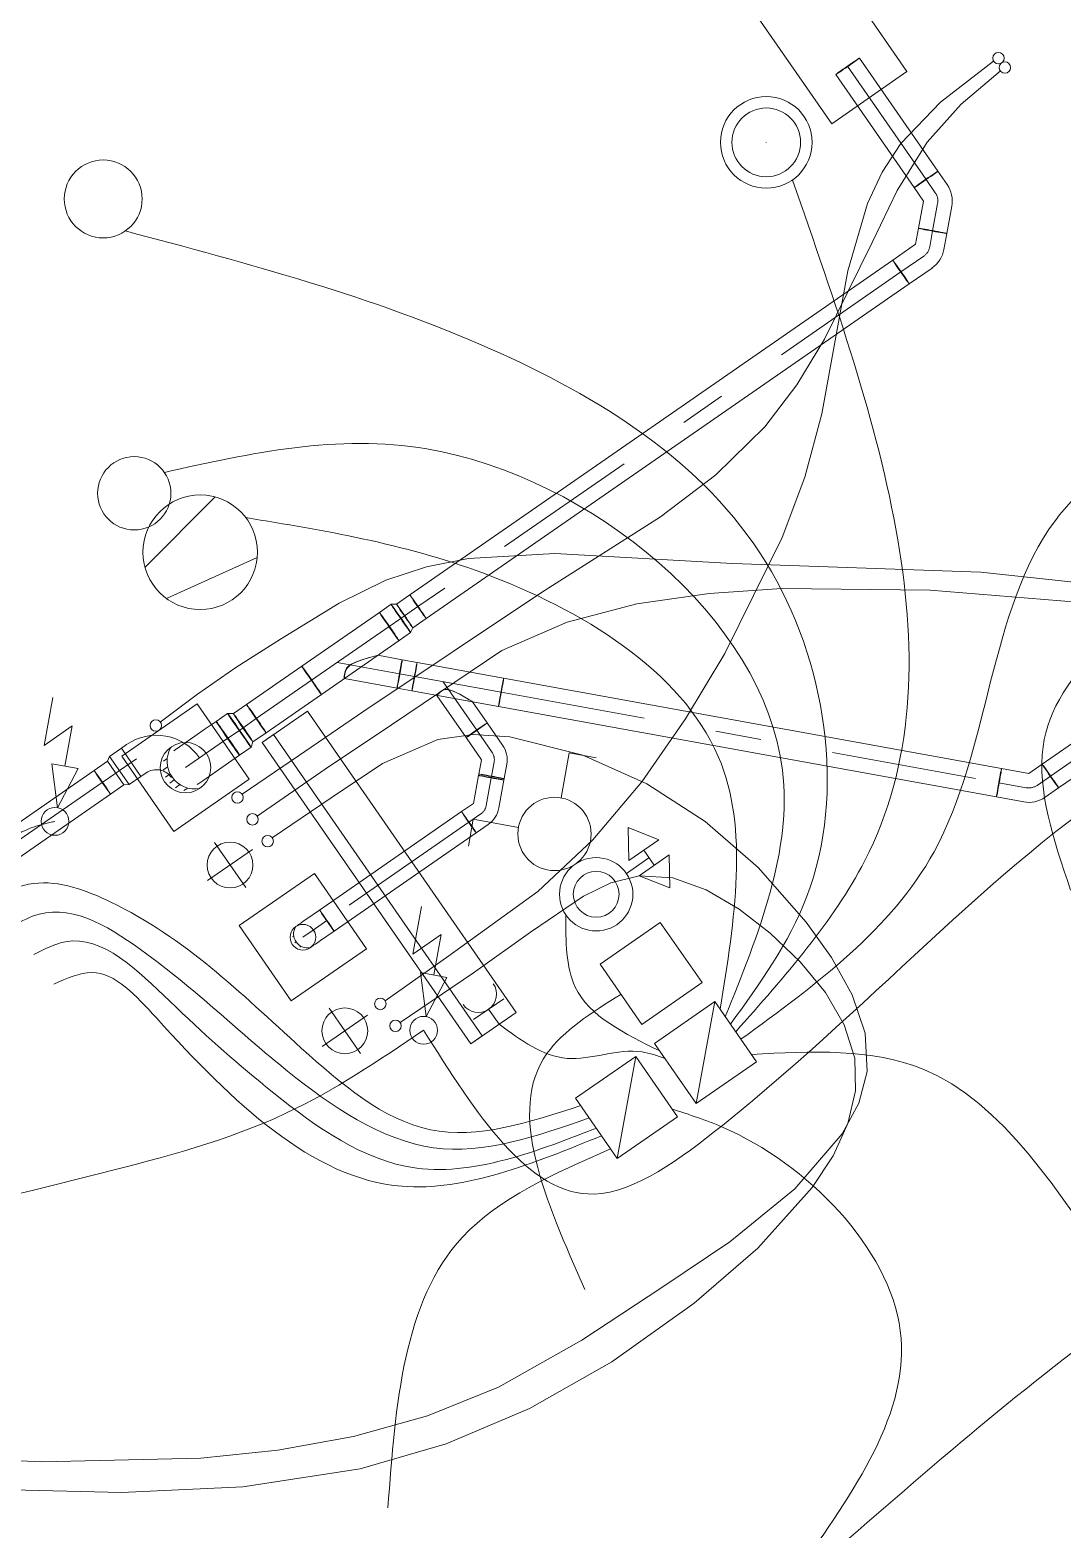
# Model space of a CAD drawing. Header units: metres. Extents: x 2747662.9 to 2747731.3, y 1250221.9 to 1250283.3.
# Drawn here: x 2747666.694 to 2747668.947, y 1250246.33 to 1250249.601 of the extents above; entities that cross this region are included whole.
import ezdxf

# ---------------------------------------------------------------- set-up
doc = ezdxf.new("R2010")
doc.units = ezdxf.units.M
doc.header["$MEASUREMENT"] = 0
for name, pattern in [('EL_Boden', [900, 600, -300]), ('EL_Hohldecke', [1500, 600, -300, 0, -300, 0, -300]), ('STRICHPUNKT2-A0PKIVIO00', [0.635, 0.3175, -0.15875, 0, -0.15875]), ('STRICHPUNKT2-A0PKIVIT00', [0.635, 0.3175, -0.15875, 0, -0.15875])]:
    doc.linetypes.add(name, pattern=pattern)
for name, color, linetype in [('___deckendurchbruch', 7, 'Continuous'), ('___elektro', 7, 'Continuous'), ('___sanitär', 7, 'Continuous')]:
    doc.layers.add(name, color=color, linetype=linetype)

msp = doc.modelspace()

# ---------------------------------------------------------------- linework, layer by layer
at = {"layer": '___deckendurchbruch', "color": 215, "linetype": 'STRICHPUNKT2-A0PKIVIT00', "lineweight": 0, "true_color": 0xa44f91}
for p, q in [((2747667.1651, 1250247.7292), (2747667.0967, 1250247.8279)), ((2747667.0816, 1250247.7444), (2747667.1802, 1250247.8127)), ((2747667.3321, 1250247.3827), (2747667.4308, 1250247.451)), ((2747667.4156, 1250247.3675), (2747667.3473, 1250247.4662))]:
    msp.add_line(p, q, dxfattribs=at)
at = {"layer": '___deckendurchbruch', "color": 215, "linetype": 'Continuous', "lineweight": 0, "true_color": 0xa44f91}
for centre in [(2747667.1309, 1250247.7785), (2747667.3814, 1250247.4168)]:
    msp.add_circle(centre, 0.05, dxfattribs=at)
at = {"layer": '___elektro', "color": 30, "linetype": 'Continuous', "lineweight": 0, "true_color": 0xff8d1c}
for p, q in [((2747668.2442, 1250249.4378), (2747668.2443, 1250249.4378)), ((2747668.3834, 1250249.4125), (2747668.3834, 1250249.4125)), ((2747668.3012, 1250249.3555), (2747668.3012, 1250249.3556)), ((2747666.8056, 1250249.3019), (2747666.8056, 1250249.3019)), ((2747668.219, 1250249.2986), (2747668.219, 1250249.2986)), ((2747668.219, 1250249.2986), (2747668.219, 1250249.2986)), ((2747666.9239, 1250249.2804), (2747666.9239, 1250249.2804)), ((2747668.3581, 1250249.2733), (2747668.3582, 1250249.2734)), ((2747666.7841, 1250249.1836), (2747666.7842, 1250249.1836)), ((2747666.9024, 1250249.1621), (2747666.9024, 1250249.1622)), ((2747666.9024, 1250249.1621), (2747666.9024, 1250249.1622)), ((2747666.9024, 1250249.1621), (2747666.9024, 1250249.1622)), ((2747666.8762, 1250248.6555), (2747666.8762, 1250248.6555)), ((2747666.9875, 1250248.6353), (2747666.9876, 1250248.6353)), ((2747667.0984, 1250248.5817), (2747666.9452, 1250248.4276)), ((2747666.9945, 1250248.5638), (2747666.9945, 1250248.5638)), ((2747666.856, 1250248.5442), (2747666.856, 1250248.5442)), ((2747666.9673, 1250248.524), (2747666.9674, 1250248.524)), ((2747667.1684, 1250248.5322), (2747667.1685, 1250248.5322)), ((2747667.1901, 1250248.4493), (2747666.992, 1250248.36)), ((2747666.9629, 1250248.3898), (2747666.963, 1250248.3899)), ((2747667.1368, 1250248.3583), (2747667.1369, 1250248.3583)), ((2747666.7249, 1250248.0397), (2747666.7439, 1250248.1441)), ((2747667.2625, 1250248.0886), (2747667.2625, 1250248.0887)), ((2747666.7866, 1250248.0824), (2747666.7249, 1250248.0397)), ((2747666.7706, 1250247.9944), (2747666.7866, 1250248.0824)), ((2747667.8532, 1250247.925), (2747667.8711, 1250248.0234)), ((2747667.8711, 1250248.0234), (2747667.9301, 1250248.0126)), ((2747666.7994, 1250247.9891), (2747666.7418, 1250247.9996)), ((2747666.7541, 1250247.9035), (2747666.7418, 1250247.9996)), ((2747666.7541, 1250247.9035), (2747666.7994, 1250247.9891)), ((2747667.7934, 1250247.912), (2747667.7934, 1250247.912)), ((2747667.9047, 1250247.8918), (2747667.9047, 1250247.8918)), ((2747666.7487, 1250247.8737), (2747666.7487, 1250247.8738)), ((2747667.6618, 1250247.8784), (2747667.6511, 1250247.8194)), ((2747667.7602, 1250247.8605), (2747667.6618, 1250247.8784)), ((2747667.9996, 1250247.8602), (2747668.0666, 1250247.8337)), ((2747667.9996, 1250247.8602), (2747668.0009, 1250247.7881)), ((2747668.0009, 1250247.7881), (2747668.0666, 1250247.8337)), ((2747667.7732, 1250247.8007), (2747667.7732, 1250247.8007)), ((2747668.0451, 1250247.7944), (2747667.9958, 1250247.7603)), ((2747668.0236, 1250247.7552), (2747668.0894, 1250247.8008)), ((2747668.0337, 1250247.8109), (2747668.0565, 1250247.778)), ((2747668.0907, 1250247.7287), (2747668.0894, 1250247.8008)), ((2747667.5275, 1250247.7856), (2747667.5275, 1250247.7856)), ((2747667.8845, 1250247.7805), (2747667.8845, 1250247.7805)), ((2747667.8845, 1250247.7805), (2747667.8845, 1250247.7805)), ((2747667.9958, 1250247.7603), (2747667.9958, 1250247.7603)), ((2747668.0907, 1250247.7287), (2747668.0236, 1250247.7552)), ((2747667.4288, 1250247.7173), (2747667.4288, 1250247.7173)), ((2747667.5296, 1250247.584), (2747667.5486, 1250247.6883)), ((2747667.8643, 1250247.6692), (2747667.8643, 1250247.6692)), ((2747668.0698, 1250247.6534), (2747667.9383, 1250247.5623)), ((2747667.9756, 1250247.649), (2747667.9756, 1250247.649)), ((2747668.1609, 1250247.5219), (2747668.0698, 1250247.6534)), ((2747667.5913, 1250247.6267), (2747667.5296, 1250247.584)), ((2747667.5753, 1250247.5386), (2747667.5913, 1250247.6267)), ((2747667.9547, 1250247.5737), (2747667.9548, 1250247.5737)), ((2747667.6041, 1250247.5334), (2747667.5465, 1250247.5438)), ((2747667.5588, 1250247.4478), (2747667.5465, 1250247.5438)), ((2747667.5588, 1250247.4478), (2747667.6041, 1250247.5334)), ((2747667.9383, 1250247.5623), (2747668.0294, 1250247.4308)), ((2747668.0294, 1250247.4308), (2747668.1609, 1250247.5219)), ((2747667.6623, 1250247.4411), (2747667.7281, 1250247.4866)), ((2747668.1889, 1250247.4804), (2747668.0574, 1250247.3893)), ((2747668.1889, 1250247.4804), (2747668.1485, 1250247.2578)), ((2747668.1725, 1250247.4691), (2747668.1725, 1250247.4691)), ((2747668.28, 1250247.3489), (2747668.1889, 1250247.4804)), ((2747667.6952, 1250247.4639), (2747667.718, 1250247.431)), ((2747667.6952, 1250247.4639), (2747667.6953, 1250247.4639)), ((2747668.1232, 1250247.4349), (2747668.1232, 1250247.4349)), ((2747668.1396, 1250247.4463), (2747668.1396, 1250247.4463)), ((2747668.156, 1250247.4577), (2747668.1561, 1250247.4577)), ((2747668.2003, 1250247.464), (2747668.2003, 1250247.464)), ((2747668.2117, 1250247.4476), (2747668.2117, 1250247.4476)), ((2747667.5534, 1250247.418), (2747667.5534, 1250247.418)), ((2747667.718, 1250247.431), (2747667.718, 1250247.431)), ((2747668.0903, 1250247.4121), (2747668.0903, 1250247.4121)), ((2747668.1067, 1250247.4235), (2747668.1068, 1250247.4235)), ((2747668.2231, 1250247.4311), (2747668.2231, 1250247.4311)), ((2747668.2345, 1250247.4147), (2747668.2345, 1250247.4147)), ((2747668.0574, 1250247.3893), (2747668.1485, 1250247.2578)), ((2747668.0688, 1250247.3729), (2747668.0688, 1250247.3729)), ((2747668.0738, 1250247.4007), (2747668.0739, 1250247.4008)), ((2747668.2459, 1250247.3982), (2747668.2459, 1250247.3983)), ((2747668.2572, 1250247.3818), (2747668.2573, 1250247.3818)), ((2747668.0163, 1250247.3609), (2747667.8848, 1250247.2698)), ((2747668.0163, 1250247.3609), (2747667.9759, 1250247.1382)), ((2747667.9834, 1250247.3381), (2747667.9834, 1250247.3381)), ((2747667.9998, 1250247.3495), (2747667.9999, 1250247.3495)), ((2747668.1074, 1250247.2293), (2747668.0163, 1250247.3609)), ((2747668.0277, 1250247.3444), (2747668.0277, 1250247.3445)), ((2747668.0802, 1250247.3565), (2747668.0802, 1250247.3565)), ((2747668.0916, 1250247.34), (2747668.0916, 1250247.34)), ((2747668.1485, 1250247.2578), (2747668.28, 1250247.3489)), ((2747668.2636, 1250247.3375), (2747668.2636, 1250247.3376)), ((2747668.2686, 1250247.3654), (2747668.2687, 1250247.3654)), ((2747667.9341, 1250247.3039), (2747667.9341, 1250247.304)), ((2747667.9505, 1250247.3153), (2747667.9506, 1250247.3153)), ((2747667.967, 1250247.3267), (2747667.967, 1250247.3267)), ((2747668.0391, 1250247.328), (2747668.0391, 1250247.328)), ((2747668.0505, 1250247.3115), (2747668.0505, 1250247.3116)), ((2747668.1029, 1250247.3236), (2747668.103, 1250247.3236)), ((2747668.1143, 1250247.3071), (2747668.1144, 1250247.3072)), ((2747668.2143, 1250247.3034), (2747668.2143, 1250247.3034)), ((2747668.2307, 1250247.3148), (2747668.2307, 1250247.3148)), ((2747668.2471, 1250247.3261), (2747668.2472, 1250247.3262)), ((2747667.9012, 1250247.2811), (2747667.9012, 1250247.2812)), ((2747667.9176, 1250247.2925), (2747667.9177, 1250247.2926)), ((2747668.0618, 1250247.2951), (2747668.0619, 1250247.2951)), ((2747668.0732, 1250247.2787), (2747668.0733, 1250247.2787)), ((2747668.1257, 1250247.2907), (2747668.1258, 1250247.2907)), ((2747668.1371, 1250247.2743), (2747668.1371, 1250247.2743)), ((2747668.1814, 1250247.2806), (2747668.1814, 1250247.2806)), ((2747668.1978, 1250247.292), (2747668.1979, 1250247.292)), ((2747667.8848, 1250247.2698), (2747667.9759, 1250247.1382)), ((2747667.8961, 1250247.2533), (2747667.8962, 1250247.2533)), ((2747668.0846, 1250247.2622), (2747668.0847, 1250247.2622)), ((2747668.096, 1250247.2458), (2747668.096, 1250247.2458)), ((2747668.1649, 1250247.2692), (2747668.165, 1250247.2692)), ((2747667.9075, 1250247.2369), (2747667.9076, 1250247.2369)), ((2747667.9189, 1250247.2204), (2747667.919, 1250247.2205)), ((2747667.9759, 1250247.1382), (2747668.1074, 1250247.2293)), ((2747668.0745, 1250247.2066), (2747668.0746, 1250247.2066)), ((2747668.091, 1250247.2179), (2747668.091, 1250247.218)), ((2747667.9303, 1250247.204), (2747667.9304, 1250247.204)), ((2747667.9417, 1250247.1876), (2747667.9417, 1250247.1876)), ((2747668.0252, 1250247.1724), (2747668.0252, 1250247.1724)), ((2747668.0416, 1250247.1838), (2747668.0417, 1250247.1838)), ((2747668.0581, 1250247.1952), (2747668.0581, 1250247.1952)), ((2747667.9531, 1250247.1711), (2747667.9531, 1250247.1711)), ((2747667.9645, 1250247.1547), (2747667.9645, 1250247.1547)), ((2747667.9923, 1250247.1496), (2747667.9923, 1250247.1496)), ((2747668.0087, 1250247.161), (2747668.0088, 1250247.161))]:
    msp.add_line(p, q, dxfattribs=at)
for points in [[(2747667.201, 1250248.0461), (2747667.6566, 1250247.3884), (2747667.7552, 1250247.4568), (2747667.2997, 1250248.1144)], [(2747667.201, 1250248.0461), (2747667.6566, 1250247.3884), (2747667.6812, 1250247.4055), (2747667.2257, 1250248.0632)]]:
    msp.add_lwpolyline(points, close=True, dxfattribs=at)
for centre, radius in [((2747668.3012, 1250249.3555), 0.1), ((2747668.3012, 1250249.3555), 0.075), ((2747666.854, 1250249.232), 0.085), ((2747666.9218, 1250248.5897), 0.08), ((2747667.0657, 1250248.461), 0.125), ((2747667.8389, 1250247.8463), 0.08), ((2747666.7487, 1250247.8737), 0.0303), ((2747667.93, 1250247.7147), 0.08), ((2747667.93, 1250247.7147), 0.05), ((2747667.5534, 1250247.418), 0.0303)]:
    msp.add_circle(centre, radius, dxfattribs=at)
msp.add_arc((2747667.6725, 1250247.4967), 0.04, 214.7099, 34.7099, dxfattribs=at)
for points, knots in [([(2747668.3806, 1250246.2203), (2747668.5955, 1250246.4091), (2747668.8105, 1250246.5978), (2747669.033, 1250246.7631), (2747669.398, 1250247.0341), (2747669.7835, 1250247.2421), (2747670.2443, 1250247.4487), (2747670.6921, 1250247.6494), (2747671.2111, 1250247.8488), (2747671.3268, 1250248.2593), (2747671.3658, 1250248.3981), (2747671.3588, 1250248.561), (2747671.3346, 1250248.7164), (2747671.266, 1250249.1564), (2747671.0594, 1250249.5369), (2747670.8529, 1250249.9174)], [0, 0, 0, 0, 1, 1, 1, 2, 2, 2, 3, 3, 3, 4, 4, 4, 5, 5, 5, 5]), ([(2747668.3581, 1250249.2733), (2747668.5451, 1250248.7407), (2747668.7321, 1250248.2081), (2747668.5159, 1250247.7873), (2747668.4483, 1250247.6558), (2747668.3414, 1250247.5352), (2747668.2345, 1250247.4147)], [0, 0, 0, 0, 1, 1, 1, 2, 2, 2, 2]), ([(2747666.9024, 1250249.1621), (2747667.1705, 1250249.091), (2747667.4387, 1250249.0199), (2747667.6984, 1250248.9052), (2747667.9348, 1250248.8007), (2747668.1642, 1250248.6601), (2747668.3004, 1250248.4391), (2747668.432, 1250248.2255), (2747668.4765, 1250247.9367), (2747668.3892, 1250247.7085), (2747668.3508, 1250247.6083), (2747668.2869, 1250247.5197), (2747668.2231, 1250247.4311)], [0, 0, 0, 0, 1, 1, 1, 2, 2, 2, 3, 3, 3, 4, 4, 4, 4]), ([(2747668.2459, 1250247.3982), (2747668.4103, 1250247.5183), (2747668.5747, 1250247.6384), (2747668.6673, 1250247.8075), (2747668.7888, 1250248.0291), (2747668.7869, 1250248.3349), (2747668.9321, 1250248.5305), (2747669.0296, 1250248.6619), (2747669.1935, 1250248.7435), (2747669.3574, 1250248.8251)], [0, 0, 0, 0, 1, 1, 1, 2, 2, 2, 3, 3, 3, 3]), ([(2747666.9875, 1250248.6353), (2747667.1761, 1250248.6774), (2747667.3647, 1250248.7195), (2747667.5605, 1250248.6864), (2747667.9164, 1250248.6262), (2747668.296, 1250248.3172), (2747668.3366, 1250247.9857), (2747668.358, 1250247.8105), (2747668.2849, 1250247.629), (2747668.2117, 1250247.4476)], [0, 0, 0, 0, 1, 1, 1, 2, 2, 2, 3, 3, 3, 3]), ([(2747670.0142, 1250248.7286), (2747669.9868, 1250248.6702), (2747669.9594, 1250248.6118), (2747669.9253, 1250248.559), (2747669.7554, 1250248.2956), (2747669.4189, 1250248.1715), (2747669.1487, 1250248.0034), (2747668.8, 1250247.7865), (2747668.5616, 1250247.4963), (2747668.2054, 1250247.2105), (2747668.1137, 1250247.1369), (2747668.0142, 1250247.0636), (2747667.9259, 1250247.0606), (2747667.7821, 1250247.0557), (2747667.6677, 1250247.2368), (2747667.5534, 1250247.418)], [0, 0, 0, 0, 1, 1, 1, 2, 2, 2, 3, 3, 3, 4, 4, 4, 5, 5, 5, 5]), ([(2747667.1653, 1250248.5366), (2747667.3365, 1250248.5085), (2747667.5077, 1250248.4804), (2747667.6823, 1250248.4159), (2747667.8966, 1250248.3367), (2747668.1162, 1250248.2027), (2747668.1964, 1250248.0155), (2747668.2643, 1250247.8571), (2747668.2323, 1250247.6605), (2747668.2003, 1250247.464)], [0, 0, 0, 0, 1, 1, 1, 2, 2, 2, 3, 3, 3, 3]), ([(2747669.2818, 1250248.4492), (2747669.1051, 1250248.3261), (2747668.9284, 1250248.203), (2747668.9052, 1250248.0366), (2747668.892, 1250247.9418), (2747668.9286, 1250247.8329), (2747668.9652, 1250247.724)], [0, 0, 0, 0, 1, 1, 1, 2, 2, 2, 2]), ([(2747667.8961, 1250247.2535), (2747667.7835, 1250247.2167), (2747667.6708, 1250247.1799), (2747667.5682, 1250247.2009), (2747667.4652, 1250247.222), (2747667.3723, 1250247.3014), (2747667.2863, 1250247.3792), (2747667.1513, 1250247.5012), (2747667.0331, 1250247.6192), (2747666.8706, 1250247.6977), (2747666.8169, 1250247.7236), (2747666.7583, 1250247.7453), (2747666.7023, 1250247.7383), (2747666.6723, 1250247.7345), (2747666.643, 1250247.7226), (2747666.6137, 1250247.7106)], [0, 0, 0, 0, 1, 1, 1, 2, 2, 2, 3, 3, 3, 4, 4, 4, 5, 5, 5, 5]), ([(2747667.9146, 1250247.2267), (2747667.7999, 1250247.1866), (2747667.6852, 1250247.1465), (2747667.5751, 1250247.1616), (2747667.4606, 1250247.1773), (2747667.351, 1250247.2528), (2747667.2565, 1250247.3287), (2747667.1516, 1250247.4131), (2747667.0653, 1250247.498), (2747666.9493, 1250247.5841), (2747666.8764, 1250247.6382), (2747666.7919, 1250247.6927), (2747666.7142, 1250247.6714), (2747666.6952, 1250247.6662), (2747666.6766, 1250247.6564), (2747666.658, 1250247.6467)], [0, 0, 0, 0, 1, 1, 1, 2, 2, 2, 3, 3, 3, 4, 4, 4, 5, 5, 5, 5]), ([(2747667.8638, 1250247.6688), (2747667.8635, 1250247.6125), (2747667.8632, 1250247.5561), (2747667.8843, 1250247.5122), (2747667.9153, 1250247.448), (2747667.992, 1250247.4104), (2747668.0688, 1250247.3729)], [0, 0, 0, 0, 1, 1, 1, 2, 2, 2, 2]), ([(2747667.9303, 1250247.2041), (2747667.7884, 1250247.1492), (2747667.6465, 1250247.0943), (2747667.5132, 1250247.1213), (2747667.4034, 1250247.1435), (2747667.2995, 1250247.2211), (2747667.2092, 1250247.2948), (2747667.1367, 1250247.3538), (2747667.0731, 1250247.4103), (2747666.9992, 1250247.4812), (2747666.9302, 1250247.5474), (2747666.8523, 1250247.626), (2747666.7719, 1250247.6112), (2747666.7489, 1250247.607), (2747666.7258, 1250247.5951), (2747666.7026, 1250247.5833)], [0, 0, 0, 0, 1, 1, 1, 2, 2, 2, 3, 3, 3, 4, 4, 4, 5, 5, 5, 5]), ([(2747667.9417, 1250247.1877), (2747667.7923, 1250247.127), (2747667.6429, 1250247.0664), (2747667.5063, 1250247.0776), (2747667.3086, 1250247.0938), (2747667.1379, 1250247.2605), (2747666.97, 1250247.4448), (2747666.9254, 1250247.4938), (2747666.881, 1250247.5439), (2747666.8286, 1250247.5438), (2747666.8026, 1250247.5438), (2747666.7746, 1250247.5313), (2747666.7466, 1250247.5188)], [0, 0, 0, 0, 1, 1, 1, 2, 2, 2, 3, 3, 3, 4, 4, 4, 4]), ([(2747667.9834, 1250247.4962), (2747667.9206, 1250247.4566), (2747667.8578, 1250247.4171), (2747667.8224, 1250247.367), (2747667.7332, 1250247.2403), (2747667.8192, 1250247.0463), (2747667.9053, 1250246.8522)], [0, 0, 0, 0, 1, 1, 1, 2, 2, 2, 2]), ([(2747667.718, 1250247.431), (2747667.7657, 1250247.3959), (2747667.8133, 1250247.3609), (2747667.8663, 1250247.3567), (2747667.9188, 1250247.3525), (2747667.9765, 1250247.3787), (2747668.0301, 1250247.3708), (2747668.0471, 1250247.3683), (2747668.0636, 1250247.3624), (2747668.0802, 1250247.3565)], [0, 0, 0, 0, 1, 1, 1, 2, 2, 2, 3, 3, 3, 3]), ([(2747668.2686, 1250247.3654), (2747668.4002, 1250247.3721), (2747668.5318, 1250247.3788), (2747668.6433, 1250247.3331), (2747668.9898, 1250247.1909), (2747669.1419, 1250246.5419), (2747669.4736, 1250246.5104), (2747669.5889, 1250246.4994), (2747669.7259, 1250246.5631), (2747669.8629, 1250246.6267)], [0, 0, 0, 0, 1, 1, 1, 2, 2, 2, 3, 3, 3, 3]), ([(2747668.096, 1250247.2458), (2747668.1327, 1250247.234), (2747668.1694, 1250247.2222), (2747668.206, 1250247.2064), (2747668.3903, 1250247.1265), (2747668.57, 1250246.9438), (2747668.5937, 1250246.7623), (2747668.6166, 1250246.5863), (2747668.4929, 1250246.4115), (2747668.3692, 1250246.2368)], [0, 0, 0, 0, 1, 1, 1, 2, 2, 2, 3, 3, 3, 3]), ([(2747667.9615, 1250247.159), (2747667.8395, 1250247.1056), (2747667.7176, 1250247.0523), (2747667.6382, 1250246.9665), (2747667.5088, 1250246.8269), (2747667.4921, 1250246.6014), (2747667.4754, 1250246.3759)], [0, 0, 0, 0, 1, 1, 1, 2, 2, 2, 2])]:
    msp.add_open_spline(points, degree=3, knots=knots, dxfattribs=at)
at = {"layer": '___elektro', "color": 30, "linetype": 'EL_Hohldecke', "lineweight": 0, "true_color": 0xff8d1c}
msp.add_open_spline([(2747666.7487, 1250247.8737), (2747666.7336, 1250247.8704), (2747666.7185, 1250247.867), (2747666.7041, 1250247.8621), (2747666.6538, 1250247.8451), (2747666.6116, 1250247.8098), (2747666.5694, 1250247.7745)], degree=3, knots=[0, 0, 0, 0, 1, 1, 1, 2, 2, 2, 2], dxfattribs=at)
at = {"layer": '___elektro', "color": 30, "linetype": 'EL_Boden', "lineweight": 0, "true_color": 0xff8d1c}
msp.add_open_spline([(2747667.5533, 1250247.4181), (2747667.4557, 1250247.3522), (2747667.358, 1250247.2862), (2747667.2527, 1250247.2367), (2747667.1255, 1250247.1769), (2747666.9872, 1250247.1409), (2747666.8494, 1250247.106), (2747666.5873, 1250247.0398), (2747666.3268, 1250246.9775), (2747666.0623, 1250246.9318), (2747665.7403, 1250246.8762), (2747665.4124, 1250246.8451), (2747665.0851, 1250246.8397), (2747664.703, 1250246.8334), (2747664.3216, 1250246.862), (2747663.9403, 1250246.8907)], degree=3, knots=[0, 0, 0, 0, 1, 1, 1, 2, 2, 2, 3, 3, 3, 4, 4, 4, 5, 5, 5, 5], dxfattribs=at)
at = {"layer": '___sanitär', "color": 106, "linetype": 'Continuous', "lineweight": 0, "true_color": 0x008a1e}
for p, q in [((2747668.3806, 1250249.8389), (2747668.6083, 1250249.5101)), ((2747668.6083, 1250249.5101), (2747668.3806, 1250249.8389)), ((2747668.2162, 1250249.725), (2747668.4439, 1250249.3962)), ((2747668.4439, 1250249.3962), (2747668.2162, 1250249.725)), ((2747668.6758, 1250249.2925), (2747668.5047, 1250249.5395)), ((2747668.6083, 1250249.5101), (2747668.4439, 1250249.3962)), ((2747668.6083, 1250249.5101), (2747668.4439, 1250249.3962)), ((2747668.624, 1250249.2566), (2747668.4529, 1250249.5036)), ((2747668.6083, 1250249.5101), (2747668.6084, 1250249.5101)), ((2747668.4439, 1250249.3962), (2747668.444, 1250249.3962)), ((2747668.696, 1250249.2633), (2747668.6758, 1250249.2925)), ((2747668.6442, 1250249.2274), (2747668.624, 1250249.2566)), ((2747668.6333, 1250249.1679), (2747668.6442, 1250249.2274)), ((2747668.6953, 1250249.1566), (2747668.7061, 1250249.2162)), ((2747668.627, 1250249.133), (2747668.6333, 1250249.1679)), ((2747668.689, 1250249.1217), (2747668.6953, 1250249.1566)), ((2747668.5773, 1250249.0985), (2747668.627, 1250249.133)), ((2747668.5773, 1250249.0985), (2747667.5231, 1250248.3683)), ((2747668.6132, 1250249.0467), (2747668.6629, 1250249.0812)), ((2747668.6132, 1250249.0467), (2747667.559, 1250248.3165)), ((2747668.9034, 1250247.9985), (2747669.5028, 1250248.4137)), ((2747667.4939, 1250248.3481), (2747667.5231, 1250248.3683)), ((2747668.9393, 1250247.9467), (2747669.5387, 1250248.3619)), ((2747667.2875, 1250248.2124), (2747667.4569, 1250248.3297)), ((2747667.4569, 1250248.3297), (2747667.4823, 1250248.3474)), ((2747667.4823, 1250248.3474), (2747667.4939, 1250248.3481)), ((2747667.4996, 1250248.2681), (2747667.525, 1250248.2857)), ((2747667.525, 1250248.2857), (2747667.5298, 1250248.2963)), ((2747667.5298, 1250248.2963), (2747667.559, 1250248.3165)), ((2747667.3302, 1250248.1508), (2747667.4996, 1250248.2681)), ((2747667.4043, 1250248.2213), (2747667.3926, 1250248.2151)), ((2747667.3936, 1250248.2153), (2747667.4052, 1250248.2215)), ((2747667.4185, 1250248.2264), (2747667.4043, 1250248.2213)), ((2747667.4052, 1250248.2215), (2747667.4193, 1250248.2266)), ((2747667.4323, 1250248.2306), (2747667.4185, 1250248.2264)), ((2747667.4193, 1250248.2266), (2747667.433, 1250248.2307)), ((2747667.4436, 1250248.2336), (2747667.4323, 1250248.2306)), ((2747667.433, 1250248.2307), (2747667.4441, 1250248.2338)), ((2747667.4509, 1250248.2356), (2747667.4436, 1250248.2336)), ((2747667.4441, 1250248.2338), (2747667.4512, 1250248.2356)), ((2747667.4536, 1250248.2362), (2747667.4509, 1250248.2356)), ((2747667.4512, 1250248.2356), (2747667.4536, 1250248.2362)), ((2747667.4536, 1250248.2362), (2747667.5067, 1250248.2266)), ((2747667.5057, 1250248.2224), (2747667.5047, 1250248.2174)), ((2747667.5054, 1250248.2176), (2747667.5062, 1250248.2225)), ((2747667.5063, 1250248.2255), (2747667.5057, 1250248.2224)), ((2747667.5062, 1250248.2225), (2747667.5066, 1250248.2255)), ((2747667.5067, 1250248.2266), (2747667.5063, 1250248.2255)), ((2747667.5066, 1250248.2266), (2747667.5391, 1250248.2207)), ((2747667.5066, 1250248.2255), (2747667.5067, 1250248.2266)), ((2747667.5392, 1250248.2207), (2747667.728, 1250248.1864)), ((2747667.1669, 1250248.1289), (2747667.2875, 1250248.2124)), ((2747667.3805, 1250248.1947), (2747667.3802, 1250248.1897)), ((2747667.3802, 1250248.1897), (2747667.3802, 1250248.1866)), ((2747667.3802, 1250248.1866), (2747667.3803, 1250248.1855)), ((2747667.3803, 1250248.1855), (2747667.3805, 1250248.1866)), ((2747667.3818, 1250248.2011), (2747667.3805, 1250248.1947)), ((2747667.3805, 1250248.1866), (2747667.3807, 1250248.1898)), ((2747667.3807, 1250248.1898), (2747667.3812, 1250248.1948)), ((2747667.3812, 1250248.1948), (2747667.3827, 1250248.2012)), ((2747667.3853, 1250248.2081), (2747667.3818, 1250248.2011)), ((2747667.3827, 1250248.2012), (2747667.3863, 1250248.2083)), ((2747667.3926, 1250248.2151), (2747667.3853, 1250248.2081)), ((2747667.3863, 1250248.2083), (2747667.3936, 1250248.2153)), ((2747667.4991, 1250248.1875), (2747667.4978, 1250248.18)), ((2747667.4987, 1250248.1802), (2747667.5001, 1250248.1877)), ((2747667.5005, 1250248.1955), (2747667.4991, 1250248.1875)), ((2747667.5001, 1250248.1877), (2747667.5015, 1250248.1957)), ((2747667.502, 1250248.2035), (2747667.5005, 1250248.1955)), ((2747667.5015, 1250248.1957), (2747667.503, 1250248.2037)), ((2747667.5034, 1250248.211), (2747667.502, 1250248.2035)), ((2747667.503, 1250248.2037), (2747667.5043, 1250248.2112)), ((2747667.5047, 1250248.2174), (2747667.5034, 1250248.211)), ((2747667.5043, 1250248.2112), (2747667.5054, 1250248.2176)), ((2747667.728, 1250248.1864), (2747668.8148, 1250247.9891)), ((2747667.3803, 1250248.1855), (2747667.4954, 1250248.1646)), ((2747667.4954, 1250248.1646), (2747667.4957, 1250248.1657)), ((2747667.4955, 1250248.1656), (2747667.4954, 1250248.1646)), ((2747667.4954, 1250248.1646), (2747667.5279, 1250248.1587)), ((2747667.4959, 1250248.1687), (2747667.4955, 1250248.1656)), ((2747667.4957, 1250248.1657), (2747667.4964, 1250248.1688)), ((2747667.4967, 1250248.1736), (2747667.4959, 1250248.1687)), ((2747667.4964, 1250248.1688), (2747667.4974, 1250248.1737)), ((2747667.4978, 1250248.18), (2747667.4967, 1250248.1736)), ((2747667.4974, 1250248.1737), (2747667.4987, 1250248.1802)), ((2747667.5279, 1250248.1587), (2747667.7168, 1250248.1244)), ((2747667.5879, 1250248.155), (2747667.5848, 1250248.1518)), ((2747667.5852, 1250248.1516), (2747667.5884, 1250248.1547)), ((2747667.5924, 1250248.1587), (2747667.5879, 1250248.155)), ((2747667.5884, 1250248.1547), (2747667.593, 1250248.1583)), ((2747667.5985, 1250248.1617), (2747667.5924, 1250248.1587)), ((2747667.593, 1250248.1583), (2747667.5993, 1250248.1612)), ((2747667.6072, 1250248.1618), (2747667.5985, 1250248.1617)), ((2747667.5993, 1250248.1612), (2747667.608, 1250248.1613)), ((2747667.6187, 1250248.158), (2747667.6072, 1250248.1618)), ((2747667.608, 1250248.1613), (2747667.6195, 1250248.1575)), ((2747667.6313, 1250248.1517), (2747667.6187, 1250248.158)), ((2747667.6195, 1250248.1575), (2747667.632, 1250248.1512)), ((2747666.8945, 1250248.0162), (2747667.0589, 1250248.1301)), ((2747667.0589, 1250248.1301), (2747666.8945, 1250248.0162)), ((2747666.8945, 1250248.0162), (2747667.0589, 1250248.1301)), ((2747667.0589, 1250248.1301), (2747666.8945, 1250248.0162)), ((2747667.0589, 1250248.1301), (2747667.1728, 1250247.9657)), ((2747667.0589, 1250248.1301), (2747667.1728, 1250247.9657)), ((2747667.0589, 1250248.1301), (2747667.0589, 1250248.1301)), ((2747667.0589, 1250248.1301), (2747667.1728, 1250247.9657)), ((2747667.0589, 1250248.1301), (2747667.1728, 1250247.9657)), ((2747667.0589, 1250248.1301), (2747667.0589, 1250248.1301)), ((2747667.1381, 1250248.1089), (2747667.1669, 1250248.1289)), ((2747667.2096, 1250248.0672), (2747667.3302, 1250248.1508)), ((2747667.583, 1250248.1496), (2747667.5824, 1250248.1488)), ((2747667.5824, 1250248.1488), (2747667.5831, 1250248.1495)), ((2747667.5824, 1250248.1488), (2747667.6461, 1250248.0568)), ((2747667.5848, 1250248.1518), (2747667.583, 1250248.1496)), ((2747667.5831, 1250248.1495), (2747667.5852, 1250248.1516)), ((2747667.643, 1250248.145), (2747667.6313, 1250248.1517)), ((2747667.632, 1250248.1512), (2747667.6435, 1250248.1447)), ((2747667.6523, 1250248.1395), (2747667.643, 1250248.145)), ((2747667.6435, 1250248.1447), (2747667.6526, 1250248.1393)), ((2747667.6582, 1250248.1359), (2747667.6523, 1250248.1395)), ((2747667.6526, 1250248.1393), (2747667.6584, 1250248.1358)), ((2747667.6603, 1250248.1347), (2747667.6582, 1250248.1359)), ((2747667.6584, 1250248.1358), (2747667.6603, 1250248.1347)), ((2747667.6603, 1250248.1347), (2747667.6922, 1250248.0887)), ((2747667.7168, 1250248.1244), (2747668.8035, 1250247.9271)), ((2747667.0765, 1250248.0754), (2747667.1005, 1250248.092)), ((2747667.1005, 1250248.092), (2747667.1255, 1250248.1094)), ((2747667.1255, 1250248.1094), (2747667.1381, 1250248.1089)), ((2747667.6913, 1250248.0882), (2747667.6889, 1250248.0867)), ((2747667.6893, 1250248.0864), (2747667.6915, 1250248.0881)), ((2747667.6922, 1250248.0887), (2747667.6913, 1250248.0882)), ((2747667.6915, 1250248.0881), (2747667.6922, 1250248.0887)), ((2747667.6922, 1250248.0887), (2747667.7257, 1250248.0403)), ((2747667.035, 1250248.0466), (2747667.0541, 1250248.0599)), ((2747667.0541, 1250248.0599), (2747667.0765, 1250248.0754)), ((2747667.1808, 1250248.0473), (2747667.2096, 1250248.0672)), ((2747667.6468, 1250248.0574), (2747667.6461, 1250248.0568)), ((2747667.6461, 1250248.0568), (2747667.647, 1250248.0573)), ((2747667.6461, 1250248.0568), (2747667.6797, 1250248.0084)), ((2747667.649, 1250248.059), (2747667.6468, 1250248.0574)), ((2747667.647, 1250248.0573), (2747667.6494, 1250248.0588)), ((2747667.6526, 1250248.0616), (2747667.649, 1250248.059)), ((2747667.6494, 1250248.0588), (2747667.6531, 1250248.0613)), ((2747667.6573, 1250248.065), (2747667.6526, 1250248.0616)), ((2747667.6531, 1250248.0613), (2747667.658, 1250248.0645)), ((2747667.6628, 1250248.0688), (2747667.6573, 1250248.065)), ((2747667.658, 1250248.0645), (2747667.6636, 1250248.0684)), ((2747667.6688, 1250248.073), (2747667.6628, 1250248.0688)), ((2747667.6636, 1250248.0684), (2747667.6695, 1250248.0725)), ((2747667.6747, 1250248.0771), (2747667.6688, 1250248.073)), ((2747667.6695, 1250248.0725), (2747667.6755, 1250248.0766)), ((2747667.6803, 1250248.0809), (2747667.6747, 1250248.0771)), ((2747667.6755, 1250248.0766), (2747667.681, 1250248.0805)), ((2747667.6852, 1250248.0842), (2747667.6803, 1250248.0809)), ((2747667.681, 1250248.0805), (2747667.6857, 1250248.0838)), ((2747667.6889, 1250248.0867), (2747667.6852, 1250248.0842)), ((2747667.6857, 1250248.0838), (2747667.6893, 1250248.0864)), ((2747666.8936, 1250248.0333), (2747666.8681, 1250248.0156)), ((2747666.9051, 1250248.0412), (2747666.8936, 1250248.0333)), ((2747666.9061, 1250248.0152), (2747666.8936, 1250248.0333)), ((2747666.8936, 1250248.0333), (2747666.9061, 1250248.0152)), ((2747667.008, 1250248.0279), (2747667.0111, 1250248.0301)), ((2747667.0111, 1250248.0301), (2747667.0204, 1250248.0365)), ((2747667.0204, 1250248.0365), (2747667.035, 1250248.0466)), ((2747667.1517, 1250248.018), (2747667.1768, 1250248.0354)), ((2747667.1768, 1250248.0354), (2747667.1808, 1250248.0473)), ((2747666.8633, 1250248.005), (2747666.8342, 1250247.9848)), ((2747666.8681, 1250248.0156), (2747666.8633, 1250248.005)), ((2747666.8633, 1250248.005), (2747666.8992, 1250247.9532)), ((2747666.8681, 1250248.0156), (2747666.9109, 1250247.954)), ((2747666.8945, 1250248.0162), (2747667.0084, 1250247.8518)), ((2747666.8945, 1250248.0162), (2747667.0084, 1250247.8518)), ((2747666.8945, 1250248.0162), (2747666.8945, 1250248.0162)), ((2747666.8945, 1250248.0162), (2747667.0084, 1250247.8518)), ((2747666.8945, 1250248.0162), (2747667.0084, 1250247.8518)), ((2747666.8945, 1250248.0162), (2747666.8945, 1250248.0162)), ((2747666.9238, 1250247.9897), (2747666.9061, 1250248.0152)), ((2747666.9061, 1250248.0152), (2747666.9238, 1250247.9897)), ((2747666.9363, 1250247.9716), (2747666.9238, 1250247.9897)), ((2747666.9238, 1250247.9897), (2747666.9363, 1250247.9716)), ((2747666.9852, 1250247.9861), (2747666.9948, 1250247.9927)), ((2747666.9854, 1250248.0054), (2747666.9939, 1250248.0112)), ((2747667.0336, 1250247.991), (2747667.0337, 1250247.991)), ((2747667.1054, 1250247.9859), (2747667.1277, 1250248.0014)), ((2747667.1277, 1250248.0014), (2747667.1517, 1250248.018)), ((2747667.6797, 1250248.0084), (2747667.674, 1250247.977)), ((2747667.7348, 1250247.9984), (2747667.7291, 1250247.967)), ((2747668.8743, 1250247.9783), (2747668.9034, 1250247.9985)), ((2747666.8342, 1250247.9848), (2747664.9706, 1250246.6939)), ((2747666.8447, 1250247.9696), (2747666.8342, 1250247.9848)), ((2747666.8595, 1250247.9481), (2747666.8447, 1250247.9696)), ((2747666.9109, 1250247.954), (2747666.9363, 1250247.9716)), ((2747666.9363, 1250247.9716), (2747666.9478, 1250247.9796)), ((2747666.9902, 1250247.9704), (2747667.0002, 1250247.9773)), ((2747666.9992, 1250247.9575), (2747667.0091, 1250247.9644)), ((2747667.0084, 1250247.8518), (2747667.1728, 1250247.9657)), ((2747667.1728, 1250247.9657), (2747667.0084, 1250247.8518)), ((2747667.0084, 1250247.8518), (2747667.1728, 1250247.9657)), ((2747667.1728, 1250247.9657), (2747667.0084, 1250247.8518)), ((2747667.0624, 1250247.9561), (2747667.0716, 1250247.9625)), ((2747667.0716, 1250247.9625), (2747667.0863, 1250247.9727)), ((2747667.0863, 1250247.9727), (2747667.1054, 1250247.9859)), ((2747667.1728, 1250247.9657), (2747667.1728, 1250247.9657)), ((2747667.1728, 1250247.9657), (2747667.1728, 1250247.9657)), ((2747667.6734, 1250247.974), (2747667.6624, 1250247.9131)), ((2747667.674, 1250247.977), (2747667.6734, 1250247.974)), ((2747667.7285, 1250247.964), (2747667.7175, 1250247.9031)), ((2747667.7291, 1250247.967), (2747667.7285, 1250247.964)), ((2747668.8148, 1250247.9891), (2747668.8743, 1250247.9783)), ((2747666.87, 1250247.933), (2747665.0064, 1250246.6421)), ((2747666.87, 1250247.933), (2747666.8595, 1250247.9481)), ((2747666.87, 1250247.933), (2747666.8992, 1250247.9532)), ((2747666.9109, 1250247.954), (2747666.8992, 1250247.9532)), ((2747667.012, 1250247.9473), (2747667.0216, 1250247.954)), ((2747667.0302, 1250247.9408), (2747667.0386, 1250247.9466)), ((2747667.0593, 1250247.954), (2747667.0624, 1250247.9561)), ((2747668.8035, 1250247.9271), (2747668.863, 1250247.9163)), ((2747668.9101, 1250247.9265), (2747668.9393, 1250247.9467)), ((2747667.6362, 1250247.895), (2747667.3261, 1250247.6802)), ((2747667.6624, 1250247.9131), (2747667.6362, 1250247.895)), ((2747667.6943, 1250247.8671), (2747667.6681, 1250247.8489)), ((2747667.0084, 1250247.8518), (2747667.0084, 1250247.8518)), ((2747667.0084, 1250247.8518), (2747667.0084, 1250247.8518)), ((2747667.6681, 1250247.8489), (2747667.358, 1250247.6342)), ((2747667.1507, 1250247.6463), (2747667.3151, 1250247.7602)), ((2747667.3151, 1250247.7602), (2747667.1507, 1250247.6463)), ((2747667.3151, 1250247.7602), (2747667.429, 1250247.5958)), ((2747667.3151, 1250247.7602), (2747667.429, 1250247.5958)), ((2747667.3151, 1250247.7602), (2747667.3152, 1250247.7602)), ((2747667.2966, 1250247.6598), (2747667.3261, 1250247.6802)), ((2747667.1507, 1250247.6463), (2747667.2646, 1250247.4819)), ((2747667.1507, 1250247.6463), (2747667.2646, 1250247.4819)), ((2747667.1507, 1250247.6463), (2747667.1508, 1250247.6463)), ((2747667.2739, 1250247.644), (2747667.2747, 1250247.6446)), ((2747667.2747, 1250247.6446), (2747667.277, 1250247.6461)), ((2747667.277, 1250247.6461), (2747667.2806, 1250247.6486)), ((2747667.2806, 1250247.6486), (2747667.2852, 1250247.6519)), ((2747667.2852, 1250247.6519), (2747667.2907, 1250247.6557)), ((2747667.2907, 1250247.6557), (2747667.2966, 1250247.6598)), ((2747667.3285, 1250247.6137), (2747667.358, 1250247.6342)), ((2747667.2672, 1250247.6223), (2747667.2697, 1250247.6241)), ((2747667.272, 1250247.6087), (2747667.2749, 1250247.6107)), ((2747667.2831, 1250247.5993), (2747667.2857, 1250247.6011)), ((2747667.2899, 1250247.621), (2747667.2899, 1250247.6211)), ((2747667.3058, 1250247.598), (2747667.3066, 1250247.5985)), ((2747667.3066, 1250247.5985), (2747667.3088, 1250247.6001)), ((2747667.3088, 1250247.6001), (2747667.3124, 1250247.6026)), ((2747667.3124, 1250247.6026), (2747667.3171, 1250247.6058)), ((2747667.3171, 1250247.6058), (2747667.3226, 1250247.6096)), ((2747667.3226, 1250247.6096), (2747667.3285, 1250247.6137)), ((2747667.2646, 1250247.4819), (2747667.429, 1250247.5958)), ((2747667.429, 1250247.5958), (2747667.2646, 1250247.4819)), ((2747667.429, 1250247.5958), (2747667.4291, 1250247.5958)), ((2747667.2646, 1250247.4819), (2747667.2647, 1250247.4819))]:
    msp.add_line(p, q, dxfattribs=at)
at = {"layer": '___sanitär', "color": 106, "linetype": 'STRICHPUNKT2-A0PKIVIO00', "lineweight": 0, "true_color": 0x008a1e}
for p, q in [((2747668.6499, 1250249.2745), (2747668.4788, 1250249.5215)), ((2747668.6701, 1250249.2453), (2747668.6499, 1250249.2745)), ((2747668.6643, 1250249.1623), (2747668.6752, 1250249.2218)), ((2747668.658, 1250249.1273), (2747668.6643, 1250249.1623)), ((2747668.5952, 1250249.0726), (2747668.6449, 1250249.1071)), ((2747668.5952, 1250249.0726), (2747667.541, 1250248.3424)), ((2747668.9213, 1250247.9726), (2747669.5208, 1250248.3878)), ((2747667.5037, 1250248.3166), (2747667.5118, 1250248.3222)), ((2747667.5118, 1250248.3222), (2747667.541, 1250248.3424)), ((2747667.3089, 1250248.1816), (2747667.4782, 1250248.2989)), ((2747667.4782, 1250248.2989), (2747667.5037, 1250248.3166)), ((2747667.3648, 1250248.2203), (2747667.501, 1250248.1956)), ((2747667.501, 1250248.1956), (2747667.5335, 1250248.1897)), ((2747667.5335, 1250248.1897), (2747667.7224, 1250248.1554)), ((2747667.1882, 1250248.098), (2747667.3089, 1250248.1816)), ((2747667.596, 1250248.1784), (2747667.6692, 1250248.0727)), ((2747667.7224, 1250248.1554), (2747668.8092, 1250247.9581)), ((2747667.1595, 1250248.0781), (2747667.1882, 1250248.098)), ((2747667.0336, 1250247.991), (2747667.1261, 1250248.055)), ((2747667.1261, 1250248.055), (2747667.1512, 1250248.0724)), ((2747667.1512, 1250248.0724), (2747667.1595, 1250248.0781)), ((2747667.6692, 1250248.0727), (2747667.7027, 1250248.0243)), ((2747666.915, 1250248.0024), (2747666.8895, 1250247.9848)), ((2747666.915, 1250248.0024), (2747666.9265, 1250248.0104)), ((2747667.7072, 1250248.0034), (2747667.7015, 1250247.972)), ((2747666.8521, 1250247.9589), (2747664.9885, 1250246.668)), ((2747666.8813, 1250247.9791), (2747666.8521, 1250247.9589)), ((2747666.8895, 1250247.9848), (2747666.8813, 1250247.9791)), ((2747667.701, 1250247.969), (2747667.6899, 1250247.9081)), ((2747667.7015, 1250247.972), (2747667.701, 1250247.969)), ((2747668.8091, 1250247.9581), (2747668.8686, 1250247.9473)), ((2747668.8922, 1250247.9524), (2747668.9214, 1250247.9726)), ((2747667.6521, 1250247.8719), (2747667.3421, 1250247.6572)), ((2747667.6783, 1250247.8901), (2747667.6521, 1250247.8719)), ((2747667.2899, 1250247.621), (2747667.3125, 1250247.6367)), ((2747667.3125, 1250247.6367), (2747667.3421, 1250247.6572))]:
    msp.add_line(p, q, dxfattribs=at)
at = {"layer": '___sanitär', "color": 106, "linetype": 'Continuous', "lineweight": 0, "true_color": 0x008a1e, "flags": 128}
for points in [[(2747667.4692, 1250247.4825), (2747667.6083, 1250247.5803), (2747667.8025, 1250247.7207), (2747667.9226, 1250247.8335), (2747668.0295, 1250247.9603), (2747668.1249, 1250248.0972), (2747668.2107, 1250248.2404), (2747668.3358, 1250248.4931), (2747668.385, 1250248.6252), (2747668.4226, 1250248.7628), (2747668.4794, 1250249.0748), (2747668.5222, 1250249.2223), (2747668.5539, 1250249.2903), (2747668.595, 1250249.3531), (2747668.6815, 1250249.443), (2747668.7973, 1250249.5323)], [(2747667.1572, 1250247.9329), (2747667.28, 1250248.0169), (2747667.4231, 1250248.1143), (2747667.8109, 1250248.3734), (2747668.0706, 1250248.5385), (2747668.1914, 1250248.6301), (2747668.2982, 1250248.7347), (2747668.3676, 1250248.8263), (2747668.428, 1250248.9258), (2747668.5324, 1250249.1373), (2747668.5869, 1250249.2504), (2747668.652, 1250249.3559), (2747668.7263, 1250249.439), (2747668.812, 1250249.5111)], [(2747669.5273, 1250248.4768), (2747669.46, 1250248.4387), (2747669.3602, 1250248.397), (2747669.2453, 1250248.3778), (2747669.1272, 1250248.3788), (2747668.7697, 1250248.4176), (2747668.2275, 1250248.4364), (2747667.8399, 1250248.4583), (2747667.6511, 1250248.4471), (2747667.5597, 1250248.429), (2747667.471, 1250248.3999), (2747667.369, 1250248.3499), (2747667.2408, 1250248.2712), (2747667.1437, 1250248.2095), (2747667.0596, 1250248.1512), (2747666.9786, 1250248.0905)], [(2747667.1901, 1250247.8854), (2747667.3381, 1250247.9879), (2747667.483, 1250248.0844), (2747667.7243, 1250248.247), (2747667.8668, 1250248.3086), (2747668.0188, 1250248.3485), (2747668.1763, 1250248.3713), (2747668.3354, 1250248.3817), (2747668.6586, 1250248.3786), (2747668.9795, 1250248.3522), (2747669.1287, 1250248.3381), (2747669.2771, 1250248.342), (2747669.3532, 1250248.3578), (2747669.4265, 1250248.3843), (2747669.5422, 1250248.4552)], [(2747667.223, 1250247.8378), (2747667.3513, 1250247.9251), (2747667.4639, 1250248), (2747667.5842, 1250248.0524), (2747667.6616, 1250248.063), (2747667.7416, 1250248.0586), (2747667.9006, 1250248.018), (2747668.0408, 1250247.9555), (2747668.168, 1250247.8738), (2747668.2834, 1250247.7732), (2747668.3882, 1250247.6536), (2747668.4433, 1250247.5764), (2747668.4885, 1250247.495), (2747668.5168, 1250247.4115), (2747668.5215, 1250247.3282), (2747668.5029, 1250247.2587), (2747668.4671, 1250247.1919), (2747668.3637, 1250247.0719), (2747668.2216, 1250246.9565), (2747668.0733, 1250246.8569), (2747667.8987, 1250246.7419), (2747667.7164, 1250246.639), (2747667.5619, 1250246.5766), (2747667.4005, 1250246.5318), (2747667.2348, 1250246.5018), (2747667.0671, 1250246.4841), (2747666.7198, 1250246.476), (2747666.3737, 1250246.4925)], [(2747667.5023, 1250247.4346), (2747667.6621, 1250247.5436), (2747667.7868, 1250247.6317), (2747667.902, 1250247.7104), (2747667.9621, 1250247.7398), (2747668.0236, 1250247.7552), (2747668.097, 1250247.7505), (2747668.1702, 1250247.7245), (2747668.2417, 1250247.6825), (2747668.3096, 1250247.6296), (2747668.3749, 1250247.5673), (2747668.4302, 1250247.5002), (2747668.4713, 1250247.4297), (2747668.4941, 1250247.3571), (2747668.496, 1250247.2859), (2747668.4794, 1250247.2147), (2747668.447, 1250247.1441), (2747668.4017, 1250247.0748), (2747668.2826, 1250246.9424), (2747668.1436, 1250246.8225), (2747667.9641, 1250246.6941), (2747667.7846, 1250246.5923), (2747667.6024, 1250246.5153), (2747667.4148, 1250246.4612), (2747667.1591, 1250246.4214), (2747666.8941, 1250246.4091), (2747666.6243, 1250246.4161)]]:
    msp.add_lwpolyline(points, dxfattribs=at)
at = {"layer": '___sanitär', "color": 106, "linetype": 'Continuous', "lineweight": 0, "true_color": 0x008a1e}
for centre, radius in [((2747668.8078, 1250249.5392), 0.0125), ((2747668.822, 1250249.5186), 0.0125), ((2747666.9688, 1250248.0829), 0.0125), ((2747667.0336, 1250247.991), 0.055), ((2747667.1469, 1250247.9258), 0.0125), ((2747667.1799, 1250247.8782), 0.0125), ((2747667.2129, 1250247.8305), 0.0125), ((2747667.2899, 1250247.621), 0.028), ((2747667.4589, 1250247.4754), 0.0125), ((2747667.4919, 1250247.4277), 0.0125)]:
    msp.add_circle(centre, radius, dxfattribs=at)
at = {"layer": '___sanitär', "color": 106, "linetype": 'STRICHPUNKT2-A0PKIVIO00', "lineweight": 0, "true_color": 0x008a1e}
for centre, radius, start, end in [((2747668.6442, 1250249.2274), 0.0315, 349.6981, 34.6928), ((2747668.627, 1250249.133), 0.0315, 304.7099, 349.7046), ((2747667.6797, 1250248.0084), 0.028, 349.7126, 34.7072), ((2747668.8743, 1250247.9783), 0.0315, 259.7126, 304.7072), ((2747667.6624, 1250247.9131), 0.028, 304.7126, 349.7072)]:
    msp.add_arc(centre, radius, start, end, dxfattribs=at)
at = {"layer": '___sanitär', "color": 106, "linetype": 'Continuous', "lineweight": 0, "true_color": 0x008a1e}
for centre, radius, start, end in [((2747668.6442, 1250249.2274), 0.063, 349.6981, 34.6928), ((2747668.627, 1250249.133), 0.063, 304.7099, 349.7046), ((2747666.9703, 1250247.9471), 0.1145, 34.7099, 124.7099), ((2747667.0537, 1250248.0049), 0.0602, 148.6622, 280.7576), ((2747667.0537, 1250248.0049), 0.0602, 148.6622, 280.7576), ((2747667.6797, 1250248.0084), 0.056, 349.7126, 34.7072), ((2747666.9703, 1250247.9471), 0.0395, 34.7099, 124.7099), ((2747668.8743, 1250247.9783), 0.063, 259.7126, 304.7072), ((2747667.6624, 1250247.9131), 0.056, 304.7126, 349.7072), ((2747667.3001, 1250247.6281), 0.0306, 148.6622, 280.7576)]:
    msp.add_arc(centre, radius, start, end, dxfattribs=at)
for centre, major_axis, ratio in [((2747668.4788, 1250249.5215), (0.0259, 0.0179), 0.014995), ((2747668.6499, 1250249.2745), (0.0259, 0.0179), 0.014995), ((2747668.6499, 1250249.2745), (0.0259, 0.0179), 0.014995), ((2747668.6643, 1250249.1623), (-0.031, 0.0056), 0.021205), ((2747668.6643, 1250249.1623), (-0.031, 0.0056), 0.010606), ((2747668.5952, 1250249.0726), (-0.0179, 0.0259), 0.014998), ((2747668.5952, 1250249.0726), (-0.0179, 0.0259), 0.014999), ((2747667.541, 1250248.3424), (-0.0179, 0.0259), 0.014998), ((2747667.541, 1250248.3424), (-0.0179, 0.0259), 0.014999), ((2747667.4782, 1250248.2989), (-0.0214, 0.0308), 0.014998), ((2747667.4782, 1250248.2989), (-0.0214, 0.0308), 0.014998), ((2747667.5037, 1250248.3166), (-0.0214, 0.0308), 0.014998), ((2747667.5118, 1250248.3222), (-0.0179, 0.0259), 0.014998), ((2747667.501, 1250248.1956), (0.0056, 0.031), 0.015021), ((2747667.5335, 1250248.1897), (0.0056, 0.031), 0.014998), ((2747667.5335, 1250248.1897), (0.0056, 0.031), 0.015021), ((2747667.3089, 1250248.1816), (-0.0214, 0.0308), 0.014998), ((2747667.3089, 1250248.1816), (-0.0214, 0.0308), 0.014998), ((2747667.7224, 1250248.1554), (0.0056, 0.031), 0.014998), ((2747667.7224, 1250248.1554), (0.0056, 0.031), 0.014998), ((2747667.1882, 1250248.098), (-0.0214, 0.0308), 0.014992), ((2747667.1882, 1250248.098), (-0.0214, 0.0308), 0.014998), ((2747667.1261, 1250248.055), (-0.0256, 0.037), 0.014992), ((2747667.1261, 1250248.055), (-0.0256, 0.037), 0.014992), ((2747667.1512, 1250248.0724), (-0.0256, 0.037), 0.014992), ((2747667.1595, 1250248.0781), (-0.0214, 0.0308), 0.014992), ((2747667.6692, 1250248.0727), (0.023, 0.0159), 0.014998), ((2747668.9214, 1250247.9726), (-0.0179, 0.0259), 0.014998), ((2747668.9213, 1250247.9726), (-0.0179, 0.0259), 0.014998), ((2747666.8521, 1250247.9589), (-0.0179, 0.0259), 0.014998), ((2747667.701, 1250247.969), (-0.0275, 0.005), 0.014998), ((2747667.701, 1250247.969), (-0.0275, 0.005), 0.014998), ((2747667.7015, 1250247.972), (-0.0275, 0.005), 0.014998), ((2747667.7015, 1250247.972), (-0.0275, 0.005), 0.014998), ((2747668.8091, 1250247.9581), (0.0056, 0.031), 0.014998), ((2747668.8092, 1250247.9581), (0.0056, 0.031), 0.014998), ((2747667.6521, 1250247.8719), (-0.0159, 0.023), 0.014998), ((2747667.6521, 1250247.8719), (-0.0159, 0.023), 0.014998), ((2747667.3421, 1250247.6572), (-0.0159, 0.023), 0.014998), ((2747667.3421, 1250247.6572), (-0.0159, 0.023), 0.014998)]:
    msp.add_ellipse(centre, major_axis=major_axis, ratio=ratio, dxfattribs=at)

doc.saveas('drawing.dxf')
